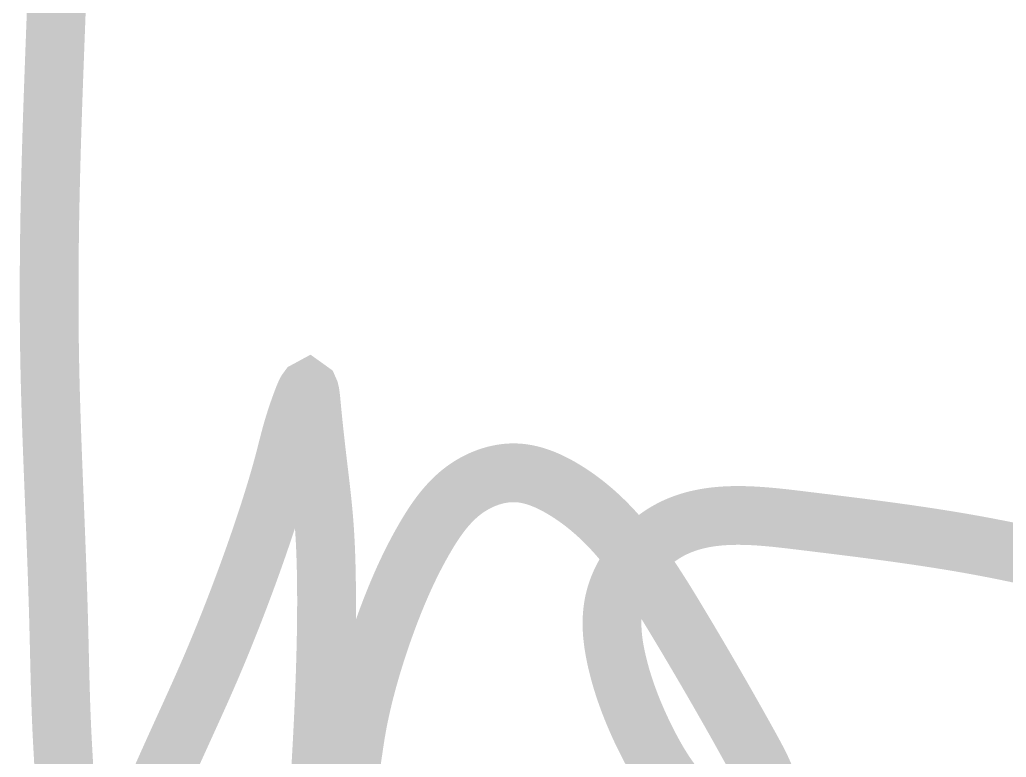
# Model space of a CAD drawing. Header units: millimetres. Extents: x -295047 to 263296, y -724756 to -308748.
# Drawn here: x -2485.5 to -2317.7, y -350801.3 to -350675.7 of the extents above; entities that cross this region are included whole.
import ezdxf
from ezdxf.enums import TextEntityAlignment as Align

# ---------------------------------------------------------------- set-up
doc = ezdxf.new("R2010")
doc.units = ezdxf.units.MM
doc.header["$MEASUREMENT"] = 0
for name, color, linetype, lineweight in [('ISO', 153, 'Continuous', 13), ('LC ISO', 153, 'Continuous', 13), ('LC Net thay', 7, 'Continuous', 25), ('LC Text1', 3, 'Continuous', 20)]:
    doc.layers.add(name, color=color, linetype=linetype, lineweight=lineweight)
doc.styles.add('Khungten', font='VHAVAN.TTF', dxfattribs={"width": 0.9, "height": 5000})
doc.styles.add('Title', font='VHBLACK.TTF', dxfattribs={"width": 0.8})

# ---------------------------------------------------------------- blocks, each defined once
blk = doc.blocks.new('Mr. Giang')
at = {"layer": 'LC ISO', "const_width": 50}
for points in [[(1077.328244638718, 1059.021881425935), (1077.261054156279, 1057.208255174766), (1077.193733290487, 1055.395512585973), (1077.126290901933, 1053.583632099602), (1077.058735851208, 1051.772592155724), (1076.991076998908, 1049.962371194412), (1076.923323205623, 1048.152947655709), (1076.855483331947, 1046.344299979703), (1076.787566238471, 1044.536406606423), (1076.719580785787, 1042.729245975956), (1076.651535834493, 1040.922796528359), (1076.583440245173, 1039.117036703676), (1076.515302878424, 1037.311944941995), (1076.447132594838, 1035.507499683359), (1076.378938255008, 1033.703679367841), (1076.310728719525, 1031.900462435498), (1076.242512848984, 1030.097827326388), (1076.174299503978, 1028.295752480585), (1076.106097545094, 1026.494216338146), (1076.037915832928, 1024.69319733913), (1075.969763228073, 1022.892673923594), (1075.901648591122, 1021.092624531611), (1075.833580782668, 1019.293027603238), (1075.765568663297, 1017.493861578536), (1075.697621093609, 1015.695104897574), (1075.629746934194, 1013.896736000398), (1075.561955045644, 1012.098733327094), (1075.494254288551, 1010.301075317691), (1075.426653523511, 1008.503740412292), (1075.359161611109, 1006.706707050924), (1075.291787411946, 1004.909953673661), (1075.224539786607, 1003.11345872056), (1075.15742759569, 1001.317200631695), (1075.090459699785, 999.5211578471226), (1075.023644959485, 997.7253088069015), (1074.956992235384, 995.9296319511043), (1074.89051038807, 994.1341057197749), (1074.824208278143, 992.3387085529992), (1074.758094766185, 990.5434188908077), (1074.6921787128, 988.7482151732861), (1074.626468978574, 986.9530758404933), (1074.560974424098, 985.1579793324877), (1074.495703909964, 983.3629040893268), (1074.430666296772, 981.567828551083), (1074.36587044511, 979.7727311578144), (1074.301325215571, 977.9775903495793), (1074.237039468744, 976.1823845664358), (1074.173022065221, 974.3870922484571), (1074.109281865602, 972.5916918356997), (1074.045827730476, 970.7961617682222), (1073.982668520434, 969.000480486098), (1073.919813096067, 967.2046264293699), (1073.857270317973, 965.4085780381251), (1073.795049046735, 963.6123137523932), (1073.733158142957, 961.8158120122748), (1073.671606467225, 960.0190512577997), (1073.610402880128, 958.2220099290405), (1073.549556242267, 956.4246664660695), (1073.489075414231, 954.6269993089297), (1073.428969256609, 952.8289868976949), (1073.369246630001, 951.030607672436), (1073.309916394988, 949.2318400731842), (1073.250987412177, 947.4326625400386), (1073.192468542147, 945.6330535130451), (1073.134368645499, 943.8329914322603), (1073.07669658282, 942.0324547377429), (1073.019461214708, 940.2314218695649), (1072.962671401751, 938.4298712677851), (1072.906336004544, 936.6277813724755), (1072.85046388368, 934.8251306236793), (1072.795063899748, 933.021897461485), (1072.740144913344, 931.2180603259201), (1072.685715785058, 929.4135976570726), (1072.63178537548, 927.6084878949862), (1072.578362545209, 925.8027094797324), (1072.525456154835, 923.996240851385), (1072.473075064952, 922.1890604499858), (1072.421228136147, 920.3811467156097), (1072.369924229018, 918.5724780883129), (1072.319172204155, 916.7630330081693), (1072.275924973453, 915.2045110317406), (1072.21935878247, 913.141735381753), (1072.170312975141, 911.3298773100566), (1072.121850487652, 909.5172271736196), (1072.073978308355, 907.7037964312299), (1072.0267034256, 905.8895965416443), (1071.980032827718, 904.0746389636095), (1071.933973503062, 902.2589351558968), (1071.888532439974, 900.442496577266), (1071.8437166268, 898.6253346864748), (1071.799533051882, 896.8074609422827), (1071.755988703563, 894.9888868034632), (1071.713090570191, 893.1696237287597), (1071.670845640109, 891.3496831769455), (1071.629260901661, 889.5290766067797), (1071.588343343189, 887.7078154770059), (1071.548099953039, 885.8859112464129), (1071.508537719558, 884.0633753737434), (1071.469663631085, 882.2402193177577), (1071.43148467597, 880.4164545372273), (1071.394007842552, 878.5920924909126), (1071.357240119177, 876.7671446375568), (1071.321188494195, 874.9416224359472), (1071.285859955939, 873.1155373448148), (1071.251261492762, 871.2889008229465), (1071.217400093005, 869.4617243290863), (1071.184282745014, 867.6340193220078), (1071.15191643713, 865.8057972604554), (1071.120308157698, 863.9770696032019), (1071.089464895068, 862.1478478090057), (1071.059393637577, 860.3181433366408), (1071.030101373574, 858.4879676448359), (1071.001595091398, 856.65733219238), (1070.973881779403, 854.8262484380302), (1070.946968425922, 852.9947278405325), (1070.920862019305, 851.1627818586587), (1070.895569547897, 849.3304219511679), (1070.87109800004, 847.4976595768337), (1070.847454364078, 845.6645061943855), (1070.824645628358, 843.8309732626103), (1070.80267878122, 841.9970722402538), (1070.781560811013, 840.1628145861027), (1070.761298706078, 838.3282117588867), (1070.74189945476, 836.493275217379), (1070.723370045406, 834.6580164203385), (1070.705717466355, 832.8224468265239), (1070.688948705956, 830.9865778947083), (1070.67307075255, 829.1504210836363), (1070.658090594485, 827.3139878520951), (1070.644015220101, 825.4772896588145), (1070.63085161774, 823.6403379625685), (1070.618606775755, 821.8031442221145), (1070.607287682485, 819.9657198962113), (1070.596901326274, 818.1280764436333), (1070.587454695469, 816.290225323138), (1070.578954778411, 814.4521779934703), (1070.571408563445, 812.6139459134033), (1070.564823038917, 810.7755405416951), (1070.559205193172, 808.9369733371047), (1070.554562014549, 807.0982557584064), (1070.550900491401, 805.2593992643424), (1070.548227612061, 803.4204153136734), (1070.546550364884, 801.5813153651857), (1070.545875738207, 799.7421108776093), (1070.546210720376, 797.9028133097179), (1070.547562299736, 796.0634341202697), (1070.549937464632, 794.2239847680382), (1070.553343203407, 792.3844767117673), (1070.557786504407, 790.5449214102305), (1070.563274355974, 788.7053303221717), (1070.569813746456, 786.8657149063786), (1070.577411664194, 785.026086621581), (1070.586075097532, 783.186456926567), (1070.595811034813, 781.346837280066), (1070.606626464385, 779.5072391408798), (1070.618528374591, 777.6676739677389), (1070.631523753775, 775.8281532194012), (1070.645619590279, 773.9886883546551), (1070.660822872455, 772.1492908322437), (1070.677140588637, 770.309972110927), (1070.694579727175, 768.470743649463), (1070.713147276411, 766.6316169066108), (1070.732850224693, 764.7926033411575), (1070.753695560361, 762.9537144118333), (1070.775690271759, 761.114961577397), (1070.798841347235, 759.2763562966359), (1070.823155775134, 757.4379100283088), (1070.848640543795, 755.599634231145), (1070.875302641564, 753.7615403639336), (1070.903149056791, 751.9236398854312), (1070.932186777812, 750.0859442543838), (1070.962422792972, 748.2484649295643), (1070.993864090626, 746.4112133697445), (1071.026517659102, 744.5742010336562), (1071.065129779749, 742.48564476971), (1071.095486737871, 740.9009381552678), (1071.131793457254, 739.0646967241544), (1071.16929127281, 737.228710560461), (1071.207960801116, 735.3929751310473), (1071.247782658755, 733.5574859027581), (1071.288737462306, 731.7222383424676), (1071.330805828351, 729.8872279170198), (1071.37396837347, 728.0524500932747), (1071.418205714239, 726.2179003380775), (1071.463498467243, 724.3835741183016), (1071.509827249059, 722.5494669007774), (1071.55717267627, 720.7155741523788), (1071.605515365453, 718.8818913399659), (1071.654835933187, 717.0484139303685), (1071.705114996056, 715.2151373904605), (1071.756333170638, 713.3820571870867), (1071.808471073515, 711.5491687871213), (1071.861509321261, 709.7164676573948), (1071.915428530465, 707.8839492647805), (1071.970209317697, 706.0516090761103), (1072.025832299544, 704.2194425582709), (1072.082278092586, 702.3874451781078), (1072.139527313399, 700.555612402452), (1072.197560578567, 698.7239396981909), (1072.256358504671, 696.892422532155), (1072.315901708285, 695.0610563712191), (1072.376170805991, 693.2298366822133), (1072.437146414373, 691.3987589320259), (1072.498809150007, 689.567818587487), (1072.561139629477, 687.7370111154557), (1072.624118469357, 685.9063319827931), (1072.687726286236, 684.0757766563568), (1072.751943696686, 682.2453406029922), (1072.816751317287, 680.415019289545), (1072.882129764625, 678.5848081829024), (1072.948059655274, 676.7547027498961), (1073.01452160582, 674.924698457384), (1073.08149623284, 673.0947907722266), (1073.148964152911, 671.2649751612687), (1073.216905982614, 669.43524709137), (1073.285302338537, 667.6056020294029), (1073.354133837252, 665.7760354421996), (1073.423381095341, 663.9465427966184), (1073.49302472938, 662.1171195595196), (1073.56304535596, 660.287761197761), (1073.633423591648, 658.4584631781897), (1073.704140053032, 656.6292209676637), (1073.775175356693, 654.8000300330425), (1073.846510119208, 652.9708858411857), (1073.918124957152, 651.1417838589241), (1073.990000487115, 649.3127195531456), (1074.062117325673, 647.4836883906805), (1074.134456089402, 645.6546858383886), (1074.206997394887, 643.8257073631439), (1074.279721858709, 641.996748431776), (1074.35261009744, 640.167804511146), (1074.425642727671, 638.3388710681254), (1074.498800365973, 636.5099435695465), (1074.572063628933, 634.6810174822824), (1074.645413133124, 632.8520882731787), (1074.718829495129, 631.0231514090799), (1074.792293331533, 629.1942023568738), (1074.865785258909, 627.3652365833768), (1074.939285893841, 625.5362495554775), (1075.012775852906, 623.7072367400069), (1075.086235752688, 621.8781936038374), (1075.159646209765, 620.0491156138146), (1075.232987840717, 618.2199982367836), (1075.30624126212, 616.3908369396188), (1075.37938709056, 614.561627189164), (1075.433558396687, 613.2048687848576), (1075.525280605547, 610.9030455179984), (1075.59799773226, 609.0736695298781), (1075.67054449534, 607.2442359480806), (1075.742908048596, 605.4147442213061), (1075.815075545819, 603.585193798227), (1075.887034140819, 601.7555841275282), (1075.958770987402, 599.9259146579391), (1076.030273239368, 598.0961848381164), (1076.101528050516, 596.2663941167621), (1076.172522574651, 594.4365419425753), (1076.243243965579, 592.6066277642419), (1076.313679377104, 590.7766510304621), (1076.383815963022, 588.9466111899083), (1076.453640877143, 587.1165076913094), (1076.523141273267, 585.2863399833216), (1076.592304305196, 583.4561075146462), (1076.661117126738, 581.6258097339971), (1076.72956689169, 579.7954460900326), (1076.797640753858, 577.9650160314811), (1076.865325867043, 576.1345190069999), (1076.932609385051, 574.3039544653036), (1076.999478461681, 572.4733218550787), (1077.065920250739, 570.6426206250105), (1077.131921906031, 568.8118502238135), (1077.197470581354, 566.9810101001601), (1077.262553430513, 565.1500997027356), (1077.327157607312, 563.3191184802552), (1077.391270265553, 561.48806588139), (1077.454878559037, 559.6569413548557), (1077.517969641573, 557.8257443493221), (1077.58053066696, 555.9944743134906), (1077.642548789001, 554.1631306960621), (1077.704011161499, 552.3317129457218), (1077.764904938256, 550.5002205111409), (1077.82521727308, 548.6686528410494), (1077.884935319769, 546.8370093841183), (1077.944046232128, 545.0052895890332), (1078.002537163958, 543.1734929045102), (1078.060395269066, 541.3416187792191), (1078.117607701248, 539.5096666618621), (1078.174161614317, 537.6776360011377), (1078.230044162069, 535.8455262457328), (1078.285242498304, 534.0133368443194), (1078.339743776835, 532.1810672456254), (1078.393535151456, 530.3487168983236), (1078.446603775973, 528.5162852510994), (1078.498936804192, 526.6837717526672), (1078.550521389913, 524.851175851699), (1078.601344686941, 523.0184969968943), (1078.651393849075, 521.185734636955), (1078.70065603012, 519.3528882205514), (1078.748988406637, 517.5249145104675), (1078.796781313938, 515.6869427012898), (1078.843697794737, 513.8538525699084), (1078.889933837225, 512.0206962978757), (1078.935555452351, 510.1874833808434), (1078.980628651062, 508.3542233144034), (1079.025219444316, 506.5209255942048), (1079.069393843054, 504.6875997158562), (1079.113217858233, 502.8542551749919), (1079.156757500803, 501.0209014672483), (1079.200078781707, 499.1875480882327), (1079.243247711902, 497.3542045335802), (1079.286330302336, 495.5208802989122), (1079.32939256396, 493.6875848798647), (1079.372500507721, 491.8543277720443), (1079.41572014457, 490.0211184710873), (1079.459117485457, 488.1879664726296), (1079.502758541337, 486.3548812722764), (1079.546709323153, 484.5218723656803), (1079.591035841861, 482.6889492484314), (1079.635804108403, 480.8561214161822), (1079.681080133737, 479.0233983645526), (1079.726929928809, 477.1907895891495), (1079.77341950457, 475.3583045856236), (1079.820614871973, 473.5259528495957), (1079.868582041963, 471.6937438766876), (1079.917387025494, 469.8616871625204), (1079.967095833513, 468.02979220273), (1080.017774476972, 466.198068492923), (1080.069488966821, 464.3665255287501), (1080.122305314006, 462.535172805818), (1080.176289529483, 460.7040198197623), (1080.231507624198, 458.8730760662045), (1080.288025609105, 457.0423510407655), (1080.345909495149, 455.2118542390818), (1080.405225293284, 453.3815951567593), (1080.466039014458, 451.5515832894491), (1080.528416669622, 449.7218281327724), (1080.592424269726, 447.8923391823357), (1080.658127825717, 446.063125933775), (1080.725593348552, 444.2341978827258), (1080.794886849175, 442.4055645247954), (1080.866074338537, 440.5772353556341), (1080.93922182759, 438.7492198708335), (1081.014395327284, 436.9215275660592), (1081.091660848568, 435.0941679369027), (1081.17108440239, 433.2671504790007), (1081.252731999703, 431.4404846879887), (1081.336669651456, 429.6141800594731), (1081.398567414883, 428.2993099953827), (1081.511588186621, 425.9626744236214), (1081.602368835893, 424.1374272207591), (1081.69511003953, 422.3124627129592), (1081.78961747224, 420.4877393193614), (1081.88569680871, 418.6632154590649), (1081.983153723656, 416.8388495512228), (1082.081793891771, 415.0146000149626), (1082.181422987765, 413.1904252693942), (1082.281846686329, 411.3662837336457), (1082.382870662172, 409.5421338268566), (1082.484300589999, 407.7179339681671), (1082.585942144508, 405.8936425766747), (1082.687601000397, 404.0692180715205), (1082.789082832373, 402.2446188718303), (1082.890193315137, 400.4198033967446), (1082.990738123394, 398.5947300653743), (1083.09052293184, 396.7693572968611), (1083.189353415181, 394.943643510316), (1083.287035248117, 393.1175471248796), (1083.383374105352, 391.2910265596781), (1083.478175661585, 389.4640402338231), (1083.571245591518, 387.63654656647), (1083.662389569859, 385.8085039767296), (1083.751413271307, 383.9798708837426), (1083.838122370555, 382.1506057066076), (1083.922322542319, 380.3206668644921)], [(1162.094901617159, 378.9481695224894), (1162.91876930347, 380.8295425360475), (1163.736517635039, 382.6928880844193), (1164.548258357336, 384.5386027018652), (1165.354103215829, 386.3670829226758), (1166.154163956002, 388.1787252811681), (1166.948552323314, 389.9739263116047), (1167.737380063251, 391.753082548288), (1168.520758921277, 393.5165905255087), (1169.298800642868, 395.264846777571), (1170.071616973499, 396.9982478387491), (1170.839319658636, 398.7171902433345), (1171.602020443757, 400.4220705256151), (1172.359831074335, 402.1132852198959), (1173.112863295843, 403.7912308604661), (1173.861228853748, 405.456303981602), (1174.605039493533, 407.1089011176061), (1175.344406960661, 408.7494188027696), (1176.079443000606, 410.3782535713675), (1176.810259358847, 411.9958019577174), (1177.536967780852, 413.6024604960955), (1178.2596800121, 415.1986257208052), (1178.978507798054, 416.7846941661077), (1179.69356288419, 418.3610623663222), (1180.404957015984, 419.9281268557229), (1181.112801938908, 421.4862841686142), (1181.817209398437, 423.0359308392856), (1182.518291140038, 424.5774634020277), (1183.216158909186, 426.1112783911149), (1183.910924451355, 427.6377723408515), (1184.602699512017, 429.1573417855273), (1185.291595836645, 430.6703832594466), (1185.977725170711, 432.1772932968698), (1186.661199259686, 433.6784684321162), (1187.342129849048, 435.1743051994601), (1188.020628684268, 436.6652001332059), (1188.696807510817, 438.1515497676289), (1189.37077807417, 439.6337506370333), (1190.0426521198, 441.1121992757086), (1190.712541393174, 442.5872922179307), (1191.380557639769, 444.059425998018), (1192.046812605062, 445.5289971502301), (1192.711418034518, 446.9964022088872), (1193.374485673615, 448.4620377082635), (1194.036127267824, 449.9263001826491), (1194.696454562616, 451.3895861663337), (1195.355579303467, 452.8522921936213), (1196.013613235851, 454.3148147987866), (1196.670668105232, 455.7775505161354), (1197.326855657095, 457.2408958799555), (1197.982287636906, 458.7052474245227), (1198.63707579014, 460.1710016841561), (1199.291331862263, 461.6385551931166), (1199.945167598759, 463.1083044857219), (1200.598694745093, 464.580646096248), (1201.252025046735, 466.05597655897), (1201.905270249171, 467.5346924082202), (1202.55854209786, 469.0171901782605), (1203.211952338283, 470.5038664033795), (1203.865612715909, 471.9951176178823), (1204.519634976209, 473.4913403560438), (1205.174130864664, 474.9929311521822), (1205.829212126737, 476.5002865405589), (1206.484990507906, 478.0138030554775), (1207.141577753644, 479.5338772312426), (1207.799085609419, 481.060905602115), (1208.457625820713, 482.5952847024124), (1209.117310132991, 484.1374110664108), (1209.778250291728, 485.6876812283999), (1210.440558042393, 487.2464917226842), (1211.104345130469, 488.8142390835521), (1212.020443502202, 490.9870440283922), (1212.436796075727, 491.9781058980802), (1213.105554816622, 493.5746330814461), (1213.775909810217, 495.1806943079465), (1214.447769539573, 496.7960770877298), (1215.121042487756, 498.4205689310028), (1215.795637137829, 500.0539573479144), (1216.471461972854, 501.6960298486568), (1217.1484254759, 503.3465739433923), (1217.82643613003, 505.0053771423134), (1218.505402418306, 506.6722269555838), (1219.185232823796, 508.3469108933946), (1219.865835829558, 510.0292164658953), (1220.54711991866, 511.7189311832778), (1221.228993574169, 513.4158425557337), (1221.911365279145, 515.1197380934123), (1222.59414351665, 516.830405306491), (1223.277236769758, 518.5476317051757), (1223.960553521522, 520.271204799602), (1224.644002255013, 522.0009120999755), (1225.32749145329, 523.7365411164599), (1226.010929599425, 525.4778793592316), (1226.694225176476, 527.2247143384692), (1227.377286667509, 528.9768335643503), (1228.060022555591, 530.7340245470521), (1228.742341323782, 532.496074796738), (1229.424151455147, 534.2627718236004), (1230.10536143275, 536.0339031378018), (1230.785879739655, 537.8092562495206), (1231.465614858932, 539.5886186689477), (1232.144475273639, 541.3717779062474), (1232.822369466837, 543.1585214715828), (1233.499205921603, 544.9486368751591), (1234.174893120988, 546.7419116271267), (1234.84933954806, 548.5381332376621), (1235.522453685885, 550.337089216958), (1236.19414401753, 552.1385670751915), (1236.864319026054, 553.942354322526), (1237.532887194523, 555.7482384691248), (1238.199757006003, 557.556007025194), (1238.864836943553, 559.3654475008977), (1239.528035490246, 561.1763474064119), (1240.189261129138, 562.9884942519013), (1240.848422343299, 564.8016755475569), (1241.505427615788, 566.6156788035426), (1242.16018542967, 568.4302915300507), (1242.812604268012, 570.2453012372287), (1243.462592613879, 572.0604954352837), (1244.110058950333, 573.8756616343792), (1244.754911760437, 575.6905873446929), (1245.39705952726, 577.5050600764016), (1246.036410733862, 579.3188673396689), (1246.672873863306, 581.1317966446873), (1247.306357398658, 582.9436355016198), (1247.936769822988, 584.7541714206573), (1248.564019619349, 586.5631919119501), (1249.188015270814, 588.3704844857041), (1249.808665260444, 590.1758366520821), (1250.425878071301, 591.9790359212625), (1251.039562186455, 593.7798698034073), (1251.649626088967, 595.5781258087095), (1252.255978261899, 597.3735914473318), (1252.858527188318, 599.1660542294671), (1253.457181351291, 600.9553016652915), (1254.051849233873, 602.7411212649554), (1254.642439319134, 604.5233005386503), (1255.228860090145, 606.3016269965669), (1255.811020029957, 608.0758881488559), (1256.388827621644, 609.8458715057081), (1256.962191348266, 611.6113645773016), (1257.531019692888, 613.3721548737994), (1258.095221138574, 615.1280299053792), (1258.654704168388, 616.8787771822333), (1259.209377265396, 618.6241842145239), (1259.759148912661, 620.3640385124299), (1260.303927593249, 622.0981275861277), (1260.843621790216, 623.826238945782), (1261.378139986639, 625.5481601015977), (1261.907390665576, 627.2636785637239), (1262.431282310085, 628.9725818423394), (1262.949723403241, 630.6746574476347), (1263.462622428102, 632.3696928897739), (1263.969887867735, 634.057475678934), (1264.471428205201, 635.7377933252933), (1264.967151923566, 637.4104333390292), (1265.456967505896, 639.0751832303188), (1265.940783435251, 640.7318305093258), (1266.418508194698, 642.3801626862423), (1266.890050267304, 644.0199672712452), (1267.355318136128, 645.6510317744987), (1267.814220284236, 647.2731437061798), (1268.266665194693, 648.8860905764659), (1268.712561350563, 650.4896598955352), (1269.151817234909, 652.0836391735647), (1269.5843413308, 653.6678159207322), (1270.010042121295, 655.2419776472154), (1270.428828089459, 656.8059118631777), (1270.840607718354, 658.3594060787971), (1271.245289491051, 659.9022478042641), (1271.467831668508, 660.7578618616083), (1272.033955171572, 662.9567348541632), (1272.420502024286, 664.4725548890551), (1272.804281698919, 665.9847398242753), (1273.187125698388, 667.4962983512692), (1273.570865525612, 669.0102391615128), (1273.957332683495, 670.5295709464242), (1274.348358674963, 672.0573023974775), (1274.74577500293, 673.5964422061052), (1275.151413170308, 675.1499990637676), (1275.567104680017, 676.7209816619113), (1275.994681034967, 678.3123986919832), (1276.435973738083, 679.9272588454428), (1276.89281429227, 681.568570813738), (1277.36703420045, 683.2393432882993), (1277.86046496554, 684.9425849606021), (1278.37493809045, 686.6813045220792), (1278.912285078101, 688.4585106641905), (1279.474337431408, 690.2772120783823), (1280.062926653278, 692.1404174560873), (1280.67988424664, 694.0511354887947), (1281.327041714402, 696.0123748679216), (1282.006230559479, 698.0271442849148), (1282.719282284789, 700.0984524312496), (1283.468028393245, 702.2293079983579), (1284.25430038777, 704.4227196776997), (1285.079929771275, 706.6816961607215), (1285.816942958536, 708.6634021497657), (1286.849465114235, 711.370731839733), (1287.764552646405, 713.6351039358794), (1288.665488059351, 715.655484758189), (1289.525763678864, 717.2850754532351), (1290.318871830729, 718.3770771676197), (1291.066979554254, 718.7835255669281), (1291.603537397295, 718.3986657198052), (1292.084138552311, 717.298632957576), (1292.479119758562, 715.62348847044), (1292.80749581971, 713.5121489990099), (1293.088281539419, 711.1035312839267), (1293.454442857556, 707.3162109411753), (1293.582666625868, 705.9466464710733), (1293.823850154379, 703.399577042381), (1294.064316670327, 700.8967662554796), (1294.304011646981, 698.4372235953028), (1294.542880557633, 696.0199585468088), (1294.780868875554, 693.643980594901), (1295.017922074031, 691.308299224554), (1295.253985626341, 689.0119239206997), (1295.489005005764, 686.753864168269), (1295.722925685578, 684.5331294522084), (1295.955693139066, 682.3487292574487), (1296.187252839505, 680.199673068937), (1296.417550260184, 678.0849703716174), (1296.646530874373, 676.0036306504373), (1296.874140155358, 673.9546633903128), (1297.100323576413, 671.9370780761906), (1297.325026610825, 669.9498841930306), (1297.548194731869, 667.9920912257498), (1297.769773412829, 666.0627086592942), (1297.989708126983, 664.1607459786098), (1298.207944347614, 662.2852126686271), (1298.424427547995, 660.4351182142941), (1298.639103201414, 658.609472100555), (1298.851916781152, 656.8072838123408), (1299.062813760477, 655.0275628345853), (1299.271739612682, 653.2693186522465), (1299.478639811041, 651.5315607502425), (1299.683459828838, 649.8132986135333), (1299.886145139349, 648.1135417270509), (1300.086641215857, 646.4312995757407), (1300.284893531638, 644.7655816445344), (1300.480847559977, 643.1153974183635), (1300.674448774153, 641.4797563821876), (1300.865642647446, 639.857668020939), (1301.054374653134, 638.2481418195491), (1301.2405902645, 636.6501872629779), (1301.42423495482, 635.062813836143), (1301.60525419738, 633.4850310240042), (1301.783593465455, 631.9158483114784), (1301.95919823233, 630.3542751835262), (1302.132013971277, 628.7993211250798), (1302.301986155583, 627.2499956210695), (1302.46906025853, 625.7053081564557), (1302.633181753395, 624.1642682161705), (1302.794296113455, 622.6258852851452), (1302.952348811996, 621.0891688483252), (1303.107285322291, 619.5531283906428), (1303.259051117627, 618.0167733970579), (1303.40759167128, 616.4791133524873), (1303.552852456533, 614.9391577418919), (1303.694778946663, 613.3959160502027), (1303.833316614953, 611.8483977623512), (1303.96841093468, 610.2956123632837), (1304.10000737913, 608.7365693379452), (1304.228051421577, 607.1702781712681), (1304.352488535301, 605.5957483481984), (1304.473264193584, 604.0119893536671), (1304.633657635574, 601.8117146123911), (1304.703616591495, 600.8128695225096), (1304.813140307128, 599.196280053379), (1304.91892855467, 597.5684343376074), (1305.021015675721, 595.9295352381669), (1305.119436011899, 594.279785618086), (1305.214223904809, 592.6193883403807), (1305.30541369606, 590.9485462680213), (1305.393039727258, 589.2674622640241), (1305.477136340018, 587.5763391914033), (1305.557737875945, 585.8753799131448), (1305.634878676648, 584.1647872922642), (1305.708593083742, 582.4447641917752), (1305.778915438823, 580.7155134746513), (1305.845880083512, 578.9772380039203), (1305.909521359416, 577.2301406425829), (1305.969873608143, 575.4744242536397), (1306.026971171297, 573.7102917000921), (1306.080848390499, 571.9379458449532), (1306.131539607343, 570.157589551211), (1306.179079163445, 568.3694256818649), (1306.22350140042, 566.5736570999438), (1306.264840659867, 564.7704866684353), (1306.303131283403, 562.9601172503526), (1306.33840761263, 561.1427517086831), (1306.370703989161, 559.3185929064414), (1306.400054754608, 557.4878437066416), (1306.426494250575, 555.6507069722559), (1306.450056818671, 553.8073855663288), (1306.470776800505, 551.9580823518165), (1306.488688537693, 550.1030001917625), (1306.503826371834, 548.2423419491543), (1306.516224644544, 546.3763104870059), (1306.525917697429, 544.5051086683031), (1306.5329398721, 542.628939356061), (1306.537325510162, 540.7480054132807), (1306.539108953232, 538.8625097029762), (1306.538324542908, 536.9726550881198), (1306.535006620808, 535.0786444317554), (1306.529189528538, 533.1806805968533), (1306.520907607706, 531.2789664464448), (1306.510195199922, 529.3737048435148), (1306.497086646797, 527.465098651078), (1306.481616289934, 525.5533507321215), (1306.463818470948, 523.6386639496593), (1306.443727531447, 521.7212411667067), (1306.421377813041, 519.8012852462491), (1306.396803657333, 517.8789990513028), (1306.370039405938, 515.9545854448522), (1306.341119400463, 514.0282472899282), (1306.310077982517, 512.1001874495162), (1306.276949493709, 510.1706087866161), (1306.24176827565, 508.239714164258), (1306.204568669947, 506.3077064454131), (1306.165385018204, 504.3747884930974), (1306.124251662041, 502.4411631703242), (1306.08120294306, 500.5070333400805), (1306.036273202871, 498.5726018653808), (1305.989496783087, 496.6380716092401), (1305.940908025309, 494.7036454346307), (1305.890541271153, 492.7695262045811), (1305.838430862225, 490.8359167820922), (1305.784611140131, 488.9030200301502), (1305.729116446489, 486.9710388117838), (1305.671981122898, 485.04017598998), (1305.613239510974, 483.1106344277382), (1305.552925952325, 481.1826169880887), (1305.491074788556, 479.2563265340027), (1305.42772036128, 477.3319659285096), (1305.362897012102, 475.4097380345809), (1305.296639082637, 473.4898457152606), (1305.228980914492, 471.5724918335198), (1305.159956849273, 469.6578792523888), (1305.08960122859, 467.7462108348531), (1305.017948394056, 465.8376894439126), (1304.945032687272, 463.9325179425838), (1304.870888449857, 462.0308991938654), (1304.795550023412, 460.133036060759), (1304.719051749548, 458.239131406265), (1304.641427969876, 456.3493880933981), (1304.562713026003, 454.4640089851589), (1304.482941259544, 452.5831969445472), (1304.402147012098, 450.7071548345646), (1304.32036462528, 448.836085518211), (1304.237628440698, 446.9701918585017), (1304.153972799961, 445.1096767184364), (1304.069432044682, 443.2547429610158), (1303.984040516463, 441.4055934492558), (1303.897832556918, 439.5624310461412), (1303.810842507649, 437.7254586146736), (1303.723104710277, 435.8948790178811), (1303.634653506402, 434.070895118751), (1303.545523237635, 432.2537097802829), (1303.455748245585, 430.4435258654924), (1303.365362871861, 428.6405462373648), (1303.274401458074, 426.84497375893), (1303.182898345831, 425.0570112931739), (1303.09088787674, 423.2768617030972), (1302.998404392415, 421.5047278517288), (1302.905482234461, 419.7408126020405), (1302.812155744484, 417.9853188170478), (1302.718459264098, 416.2384493597502), (1302.624427134911, 414.5004070931634), (1302.530093698534, 412.7713948802872), (1302.435493296569, 411.0516155841232), (1302.340660270634, 409.3412720676705), (1302.245628962332, 407.6405671939303), (1302.150433713272, 405.9497038259179), (1302.055108865067, 404.2688848266331), (1301.959688759325, 402.5983130590764), (1301.834451345365, 400.4231086946368), (1301.768680371332, 399.2886253967538), (1301.672908645817, 397.6486747096519), (1301.576565162039, 396.01676234338), (1301.479320688094, 394.3913022984303), (1301.38084599208, 392.7707085752949), (1301.280811842097, 391.1533951744804), (1301.178889006244, 389.5377760965075), (1301.074748252618, 387.9222653418543), (1300.968060349317, 386.3052769110273), (1300.858496064444, 384.6852248045325), (1300.745726166094, 383.060523022892), (1300.62942142237, 381.4295855665673), (1300.509252601369, 379.7908264360951)], [(1324.089104100651, 379.8606221506141), (1324.417367617407, 381.5942303288481), (1324.734361539786, 383.3128128491426), (1325.040760424788, 385.0171581730037), (1325.337238829415, 386.7080547619667), (1325.624471310654, 388.3862910775254), (1325.903132425506, 390.0526555812008), (1326.173896730973, 391.7079367345135), (1326.43743878405, 393.3529229989854), (1326.694433141734, 394.9884028361379), (1326.945554361019, 396.6151647074637), (1327.19147699891, 398.2339970744976), (1327.432875612403, 399.845688398747), (1327.67042475849, 401.4510271417335), (1327.90479899417, 403.0508017649639), (1328.136672876446, 404.6458007299739), (1328.366720962309, 406.2368124982707), (1328.595617808761, 407.8246255313606), (1328.824037972797, 409.4100282907651), (1329.052656011417, 410.9938092380056), (1329.282146481617, 412.5767568346037), (1329.513183940394, 414.159659542066), (1329.746442944744, 415.7433058218995), (1329.98259805167, 417.3284841356399), (1330.222323818164, 418.9159829447941), (1330.466294801224, 420.5065907108842), (1330.715185557852, 422.1010958954155), (1330.969670645042, 423.7002869599105), (1331.230424619792, 425.3049523658903), (1331.498122039096, 426.9158805748623), (1331.77343745996, 428.5338600483464), (1332.057045439374, 430.1596792478656), (1332.283615260202, 431.4291367500354), (1332.651601684609, 433.4376708564039), (1332.962955065649, 435.0901388534045), (1333.283580663522, 436.7512677249569), (1333.613379889973, 438.4207965052549), (1333.952254156753, 440.0984642284916), (1334.30010487561, 441.7840099288454), (1334.656833458291, 443.477172640495), (1335.022341316552, 445.1776913976623), (1335.396529862132, 446.8853052345125), (1335.779300506783, 448.5997531852379), (1336.170554662253, 450.3207742840175), (1336.570193740297, 452.0481075650583), (1336.978119152654, 453.7814920625401), (1337.394232311081, 455.5206668106549), (1337.818434627322, 457.2653708435967), (1338.250627513126, 459.0153431955443), (1338.690712380241, 460.7703229006756), (1339.138590640419, 462.5300489932133), (1339.594163705408, 464.2942605073065), (1340.057332986951, 466.0626964771785), (1340.527999896807, 467.8350959370066), (1341.006065846716, 469.6111979209556), (1341.491432248427, 471.3907414632483), (1341.984000513695, 473.1734655980621), (1342.48367205426, 474.9591093595772), (1342.990348281879, 476.7474117819997), (1343.503930608294, 478.538111899495), (1344.024320445261, 480.3309487462696), (1344.551419204521, 482.1256613565032), (1345.085128297828, 483.9219887643883), (1345.625349136927, 485.7196700041185), (1346.171983133571, 487.5184441098867), (1346.724931699504, 489.3180501158573), (1347.284096246478, 491.1182270562378), (1347.849378186238, 492.9187139652216), (1348.420678930536, 494.7192498769727), (1348.997899891121, 496.5195738257129), (1349.580942479739, 498.319424845607), (1350.169708108141, 500.1185419708624), (1350.764098188074, 501.9166642356432), (1351.364014131287, 503.7135306741572), (1351.969357349526, 505.5088803205835), (1352.580029254551, 507.3024522091282), (1353.195931258096, 509.0939853739573), (1353.816964771914, 510.8832188492636), (1354.44303120776, 512.6698916692535), (1355.074031977381, 514.4537428681065), (1355.709868492517, 516.2345114800021), (1356.350442164925, 518.0119365391323), (1356.995654406351, 519.7857570796905), (1357.645406628544, 521.5557121358704), (1358.299600243255, 523.32154074185), (1358.958136662224, 525.0829819318233), (1359.620917297212, 526.8397747399822), (1360.28784355996, 528.5916582005065), (1360.958816862218, 530.3383713475887), (1361.514904924293, 531.7741961950017), (1362.312581577075, 533.8153376017315), (1362.995485285199, 535.5454798324918), (1363.682614826324, 537.2701691667437), (1364.374135048717, 538.9894945474605), (1365.070210800638, 540.7035449176169), (1365.771006930353, 542.4124092201864), (1366.476688286126, 544.1161763981431), (1367.18741971622, 545.8149353944759), (1367.903366068899, 547.5087751521439), (1368.624692192426, 549.1977846141365), (1369.351562935067, 550.8820527234268), (1370.084143145084, 552.561668422989), (1370.822597670745, 554.236720655797), (1371.567091360305, 555.907298364826), (1372.317789062033, 557.5734904930489), (1373.074855624196, 559.2353859834545), (1373.838455895052, 560.8930737790174), (1374.60875472287, 562.546642822696), (1375.385916955909, 564.1961820574804), (1376.170107442437, 565.8417804263579), (1376.961491030714, 567.4835268722738), (1377.760232569008, 569.1215103382312), (1378.566496905576, 570.7558197671908), (1379.380448888691, 572.3865441021392), (1380.20225336661, 574.0137722860518), (1381.032075187601, 575.6375932618871), (1381.870079199922, 577.2580959726349), (1382.716430251846, 578.8753693612828), (1383.571293191628, 580.4895023707909), (1384.434832867534, 582.1005839441332), (1385.307214127831, 583.7087030242828), (1386.18860182078, 585.3139485542445), (1387.079160794648, 586.9164094769617), (1387.979055897695, 588.5161747354236), (1388.888451978183, 590.1133332726054), (1390.108841340433, 592.2266045221827), (1390.736432650539, 593.300129254508), (1391.675695298223, 594.8891902822395), (1392.625975882851, 596.474143470643), (1393.587951405357, 598.0539687977648), (1394.562298866656, 599.6276462415956), (1395.54969526768, 601.194155780197), (1396.550817609355, 602.752477391572), (1397.566342892608, 604.3015910537686), (1398.596948118362, 605.8404767448053), (1399.643310287541, 607.368114442686), (1400.70610640108, 608.8834841254861), (1401.786013459895, 610.3855657711817), (1402.883708464919, 611.8733393578339), (1403.999868417078, 613.3457848634612), (1405.135170317291, 614.8018822660822), (1406.290291166488, 616.2406115437448), (1407.465907965598, 617.6609526744514), (1408.662697715542, 619.0618856362364), (1409.881337417251, 620.4423904071314), (1411.12250407165, 621.8014469651696), (1412.386874679663, 623.13803528837), (1413.67512624221, 624.4511353547512), (1414.987935760231, 625.7397271423588), (1416.325980234642, 627.002790629213), (1417.689936666374, 628.2393057933309), (1419.080482056346, 629.448252612747), (1420.498293405493, 630.6286110654919), (1421.944047714735, 631.7793611295854), (1423.418421985003, 632.899482783075), (1425.022271990478, 634.0585794001431), (1426.455451433296, 635.0437455431761), (1428.017486999127, 636.0657418860706), (1429.606764211878, 637.0528129107738), (1431.221847267811, 638.0038264900563), (1432.861300363193, 638.9176504967172), (1434.52368769429, 639.7931528035408), (1436.207573457368, 640.6292012832967), (1437.911521848688, 641.424663808785), (1439.634097064519, 642.17840825279), (1441.373863301127, 642.8893024880958), (1443.129384754776, 643.556214387487), (1444.899225621733, 644.1780118237632), (1446.681950098255, 644.7535626696802), (1448.476122380617, 645.2817347980363), (1450.28030666508, 645.7613960816309), (1452.093067147911, 646.1914143932345), (1453.912968025377, 646.5706576056448), (1455.738573493738, 646.8979935916338), (1457.568447749262, 647.1722902239997), (1459.401154988215, 647.3924153755122), (1461.235259406863, 647.5572369189708), (1463.069325201468, 647.6656227271599), (1464.901916568298, 647.71644067285), (1467.343186799294, 647.6926093800114), (1468.556983811603, 647.6409909181898), (1470.377286126068, 647.5144631411551), (1472.192101875325, 647.3308091376637), (1474.001034786814, 647.0918814074387), (1475.803688587977, 646.799532450216), (1477.599667006251, 646.4556147656906), (1479.38857376908, 646.0619808535987), (1481.170012603898, 645.6204832136639), (1482.943587238147, 645.132974345594), (1484.708901399269, 644.6013067491265), (1486.465558814698, 644.0273329239546), (1488.213163211879, 643.4129053698307), (1489.95131831825, 642.7598765864627), (1491.679627861249, 642.0700990735584), (1493.397695568318, 641.3454253308557), (1495.105125166891, 640.5877078580631), (1496.801520384414, 639.7987991549026), (1498.486484948326, 638.9805517211114), (1500.159622586065, 638.1348180563832), (1501.820537025072, 637.2634506604702), (1503.468831992781, 636.3683020330664), (1505.104111216637, 635.4512246738936), (1506.72597842408, 634.5140710826897), (1508.97377235104, 633.1715714003751), (1509.927911767358, 632.586885546604), (1511.507526116733, 631.5995456168773), (1513.073036407149, 630.5968846622122), (1514.6246046229, 629.5790956341384), (1516.162392748261, 628.5463714841876), (1517.686562767531, 627.4989051639043), (1519.197276664986, 626.4368896248054), (1520.694696424923, 625.3605178184498), (1522.178984031619, 624.2699826963546), (1523.650301469365, 623.1654772100501), (1525.108810722445, 622.0471943110822), (1526.554673775147, 620.9153269509809), (1527.988052611754, 619.7700680812777), (1529.409109216558, 618.6116106535026), (1530.818005573843, 617.4401476192161), (1532.214903667896, 616.2558719299191), (1533.599965483002, 615.0589765371724), (1534.973353003449, 613.8496543924912), (1536.335228213522, 612.6280984474215), (1537.685753097508, 611.394501653479), (1539.025089639694, 610.1490569622242), (1540.353399824366, 608.8919573251874), (1541.670845635813, 607.6233956938845), (1542.977589058313, 606.3435650198624), (1544.273792076165, 605.0526582546638), (1545.559616673647, 603.7508683498068), (1546.835224835043, 602.4383882568225), (1548.100778544649, 601.1154109272686), (1549.356439786742, 599.7821293126638), (1550.602370545614, 598.4387363645371), (1551.838732805549, 597.0854250344346), (1553.065688550837, 595.7223882738865), (1554.28339976576, 594.3498190344242), (1555.492028434605, 592.967910267593), (1556.69173654166, 591.5768549249083), (1557.882686071212, 590.1768459579162), (1559.065039007549, 588.7680763181611), (1560.238957334951, 587.3507389571605), (1561.404603037712, 585.9250268264586), (1562.56213810011, 584.4911328775729), (1563.711724506441, 583.0492500620612), (1564.853524240984, 581.5995713314414), (1565.987699288028, 580.1422896372585), (1567.114411631863, 578.6775979310423), (1568.233823256769, 577.2056891643249), (1569.346096147035, 575.7267562886514), (1570.451392286948, 574.2409922555369), (1571.549873660797, 572.748590016542), (1572.641702252864, 571.2497425231684), (1573.727040047436, 569.7446427269763), (1574.806049028802, 568.2334835794809), (1575.878891181246, 566.716458032243), (1576.945728489058, 565.1937590367779), (1578.00672293652, 563.6655795446172), (1579.06203650792, 562.1321125073059), (1580.111831187545, 560.5935508763603), (1581.156268959682, 559.0500876033398), (1582.195511808616, 557.5019156397759), (1583.229721718633, 555.9492279371843), (1584.259060674022, 554.3922174471104), (1585.283690659069, 552.8310771210846), (1586.30377365806, 551.2659999106525), (1587.319471655277, 549.6971787673308), (1588.330946635013, 548.1248066426642), (1589.338360581551, 546.5490764881833), (1590.341875479176, 544.9701812554347), (1591.341653312182, 543.388313895947), (1592.337856064843, 541.8036673612385), (1593.330645721457, 540.2164346028676), (1594.320184266306, 538.6268085723509), (1595.306633683673, 537.0349822212197), (1596.290155957851, 535.4411485010332), (1597.270913073124, 533.8455003633078), (1598.249067013777, 532.2482307595744), (1599.224779764093, 530.6495326413783), (1600.198213308365, 529.0495989602357), (1601.169529630879, 527.4486226677059), (1602.138890715919, 525.8467967153202), (1603.106458547769, 524.2443140545952), (1604.072395110721, 522.6413676370753), (1605.036862389057, 521.0381504142917), (1605.926793630472, 519.5568221229369), (1606.962000939723, 517.8316389669209), (1607.922809191562, 516.2285420870564), (1608.882435312479, 514.6255823968484), (1609.840867505131, 513.0227776077747), (1610.798093972176, 511.4201454313425), (1611.75410291627, 509.8177035790298), (1612.70888254007, 508.2154697623295), (1613.662421046234, 506.6134616927341), (1614.61470663741, 505.0116970817231), (1615.565727516267, 503.4101936408164), (1616.515471885451, 501.8089690814643), (1617.463927947621, 500.2080411151887), (1618.411083905436, 498.6074274534675), (1619.356927961547, 497.0071458077941), (1620.301448318615, 495.4072138896457), (1621.244633179292, 493.8076494105306), (1622.186470746241, 492.2084700819404), (1623.126949222116, 490.609693615354), (1624.066056809567, 489.0113377222648), (1625.003781711258, 487.413420114179), (1625.940112129841, 485.8159585025609), (1626.875036267973, 484.218970598918), (1627.808542328312, 482.6224741147274), (1628.740618513511, 481.0264867614978), (1629.671253026228, 479.4310262507071), (1630.600434069122, 477.8361102938472), (1631.528149844845, 476.2417566024117), (1632.454388556055, 474.6479828878933), (1633.379138405411, 473.0548068617694), (1634.302387595562, 471.4622462355489), (1635.224124329176, 469.8703187207227), (1636.144336808895, 468.2790420287561), (1637.063013237386, 466.6884338711553), (1637.980141817301, 465.0985119594283), (1638.895710751298, 463.5092940050383), (1639.809708242029, 461.9207977194787), (1640.722122492154, 460.3330408142562), (1641.632941704335, 458.7460410008632), (1642.542154081217, 457.1598159907646), (1643.44974782546, 455.5743834954671), (1644.355711139725, 453.9897612264631), (1645.260032226665, 452.4059668952456), (1646.162699288933, 450.8230182132934), (1647.063700529191, 449.2409328920983), (1647.963024150091, 447.6597286431685), (1648.860658354294, 446.0794231779813), (1649.756591344451, 444.5000342080156), (1650.650811323223, 442.9215794447785), (1651.543306493263, 441.3440765997628), (1652.434065057226, 439.767543384447), (1653.323075217772, 438.1919975103382), (1654.210325177557, 436.6174566888995), (1655.095803139233, 435.0439386316391), (1655.979497305462, 433.4714610500641), (1656.861395878896, 431.9000416556231), (1657.741487062193, 430.3296981598533), (1658.61975905801, 428.760448274203), (1659.496200068999, 427.1923097101952), (1660.370798297826, 425.6253001793062), (1661.243541947134, 424.0594373930164), (1662.114419219591, 422.4947390628463), (1662.983418317845, 420.9312229002456), (1663.850527444562, 419.3689066167498), (1664.715734802384, 417.8078079238099), (1665.579028593982, 416.2479445329457), (1666.714209776401, 414.1934126199679), (1667.299767563013, 413.1319416083433), (1668.156398795847, 411.5751490692816), (1669.009134714617, 410.0179775957045), (1669.856813127312, 408.4594428565308), (1670.698271841904, 406.898560520652), (1671.53234866637, 405.3343462569596), (1672.357881408688, 403.7658157343444), (1673.173707876838, 402.1919846217115), (1673.978665878797, 400.6118685879518), (1674.771593222541, 399.0244833019714), (1675.551327716044, 397.4288444326471), (1676.316707167289, 395.8239676488689), (1677.066569384249, 394.2088686195581), (1677.799752174907, 392.5825630136046), (1678.515093347236, 390.9440664999001), (1679.211430709212, 389.2923947473212), (1679.887602068819, 387.6265634248018), (1680.542445234028, 385.9455882012044), (1681.174798012817, 384.2484847454348), (1681.783498213169, 382.534268726398), (1682.367383643055, 380.8019558129707), (1682.925292110458, 379.0505616740726)], [(1603.253343086919, 380.0010468735717), (1602.172428121013, 381.3781729937704), (1601.111126153096, 382.7577704335342), (1600.068757254307, 384.1401876583892), (1599.044641495806, 385.5257731339308), (1598.038098948742, 386.9148753256687), (1597.048449684263, 388.307842699186), (1596.075013773519, 389.7050237200211), (1595.117111287663, 391.1067668537272), (1594.174062297841, 392.513420565858), (1593.245186875208, 393.9253333219663), (1592.329805090913, 395.3428535876052), (1591.427237016104, 396.7663298283436), (1590.536802721936, 398.1961105097041), (1589.657822279554, 399.6325440972707), (1588.789615760113, 401.0759790565664), (1587.931503234758, 402.5267638531746), (1587.082804774645, 403.9852469526185), (1586.242840450922, 405.4517768204664), (1585.410930334739, 406.9267019222863), (1584.586394497242, 408.410370723588), (1583.768553009591, 409.9031316899676), (1582.956725942928, 411.4053332869647), (1582.150233368408, 412.9173239801177), (1581.348395357178, 414.4394522349945), (1580.35615963957, 416.3480810129298), (1579.756032682534, 417.5154768662356), (1578.964879319972, 419.0696651851836), (1578.177354015312, 420.6344470594968), (1577.393741234032, 422.2096367769761), (1576.614325441597, 423.7950486253947), (1575.839391103485, 425.3904968925689), (1575.069222685167, 426.9957958662857), (1574.304104652114, 428.6107598343474), (1573.544321469807, 430.2352030845542), (1572.790157603704, 431.8689399046809), (1572.041897519292, 433.5117845825563), (1571.299825682041, 435.1635514059534), (1570.564226557414, 436.8240546626606), (1569.835384610892, 438.4931086404934), (1569.113584307953, 440.1705276272524), (1568.399110114059, 441.856125910712), (1567.692246494687, 443.5497177786877), (1566.993277915312, 445.2511175189665), (1566.302488841407, 446.9601394193498), (1565.620163738439, 448.6765977676259), (1564.946587071888, 450.4003068515953), (1564.282043307224, 452.1310809590602), (1563.626816909915, 453.8687343778082), (1562.981192345442, 455.6130813956404), (1562.345454079275, 457.3639363003584), (1561.719886576882, 459.1211133797353), (1561.10477430374, 460.8844269215875), (1560.500401725325, 462.6536912137156), (1559.907053307103, 464.4287205439083), (1559.325013514553, 466.2093291999515), (1558.754566813143, 467.9953314696618), (1558.19599766835, 469.7865416408267), (1557.649590545642, 471.5827740012333), (1557.115629910495, 473.3838428386829), (1556.594400228382, 475.1895624409775), (1556.086185964776, 476.9997470959186), (1555.591271585146, 478.8142110912793), (1555.10994155497, 480.6327687148753), (1554.64248033972, 482.4552342545083), (1554.189172404864, 484.2814219979516), (1553.695305796884, 486.3450761357754), (1553.326234325605, 487.944203913511), (1552.917804901213, 489.780289917531), (1552.526022161307, 491.6190618846641), (1552.151894575875, 493.460177400045), (1551.796430614899, 495.303294048794), (1551.460638748361, 497.1480694160762), (1551.145527446248, 498.9941610870261), (1550.852105178537, 500.8412266467653), (1550.581380415219, 502.6889236804572), (1550.334361626275, 504.5369097732373), (1550.11205728169, 506.3848425102405), (1549.915475851445, 508.2323794766025), (1549.745625805527, 510.0791782574727), (1549.603515613917, 511.924896438001), (1549.490153746601, 513.7691916032933), (1549.406548673558, 515.6117213385294), (1549.353708864776, 517.4521432288141), (1549.332642790242, 519.2901148593264), (1549.344358919933, 521.1252938151731), (1549.389865723834, 522.9573376815038), (1549.470171671929, 524.7859040434539), (1549.586285234204, 526.6106504861866), (1549.739214880643, 528.4312345948234), (1549.929969081225, 530.2473139544998), (1550.159556305941, 532.0585461503792), (1550.428985024767, 533.8645887675685), (1550.739263707691, 535.6650993912315), (1551.091400824698, 537.4597356065034), (1551.486404845771, 539.248154998534), (1551.82375451813, 540.6340087783035), (1552.408494590347, 542.8048442694217), (1552.935381161323, 544.5719107219502), (1553.505133710652, 546.3304464908034), (1554.11694533117, 548.079684337471), (1554.770009115701, 549.8188570234154), (1555.463518157081, 551.5471973101405), (1556.19666554814, 553.2639379591228), (1556.968644381712, 554.9683117318368), (1557.778647750628, 556.6595513897735), (1558.625868747722, 558.3368896944226), (1559.509500465819, 559.9995594072459), (1560.42873599775, 561.6467932897342), (1561.38276843635, 563.2778241033623), (1562.370790874452, 564.8918846096351), (1563.391996404888, 566.4882075700282), (1564.445578120488, 568.0660257460031), (1565.530729114078, 569.6245718990649), (1566.646642478494, 571.1630787906743), (1567.792511306569, 572.6807791823367), (1568.967528691137, 574.1769058355262), (1570.170887725022, 575.6506915117204), (1571.401781501058, 577.1013689724091), (1572.659403112079, 578.5281709790672), (1573.942945650913, 579.9303302931862), (1575.251602210396, 581.3070796762408), (1576.584565883353, 582.6576518897075), (1577.941029762621, 583.9812796950755), (1579.320186941031, 585.277195853836), (1580.721230511408, 586.5446331274507), (1582.143353566592, 587.7828242774226), (1583.585749199413, 588.9910020652287), (1585.047610502696, 590.1683992523449), (1586.528130569281, 591.3142486002603), (1588.026502491992, 592.4277828704521), (1589.541919363663, 593.508234824395), (1591.073574277128, 594.5548372235942), (1592.620660325217, 595.5668228295106), (1594.182370600763, 596.5434244036344), (1595.619798618496, 597.4032178858135), (1597.346554785924, 598.3876966052974), (1598.94801661979, 599.2553048885359), (1600.562030325143, 600.0872865208835), (1602.18834246752, 600.884228315768), (1603.826699612464, 601.6467170866301), (1605.476848325513, 602.3753396469281), (1607.138535172209, 603.0706828100883), (1608.811506718095, 603.7333333895674), (1610.495509528713, 604.3638781988068), (1612.190290169597, 604.962904051235), (1613.895595206297, 605.5309977603072), (1615.611171204347, 606.0687461394514), (1617.336764729291, 606.5767360021389), (1619.07212234667, 607.0555541617966), (1620.816990622026, 607.5057874318513), (1622.571116120896, 607.9280226257761), (1624.334245408828, 608.3228465569955), (1626.106125051354, 608.6908460389539), (1627.886501614025, 609.0326078851058), (1629.675121662373, 609.3487189088803), (1631.47173176194, 609.6397659237186), (1633.276078478276, 609.9063357430912), (1635.087908376911, 610.1490151803971), (1636.906968023392, 610.3683910491216), (1638.733003983261, 610.5650501626772), (1640.565762822052, 610.7395793345211), (1642.404991105315, 610.8925653780941), (1644.250435398583, 611.0245951068396), (1646.101842267402, 611.1362553341985), (1647.958958277315, 611.2281328736269), (1649.821529993853, 611.3008145385393), (1651.689303982569, 611.3548871424046), (1653.562026808995, 611.390937498652), (1655.439445038679, 611.4095524207366), (1657.321305237157, 611.4113187220867), (1659.207353969969, 611.3968232161437), (1661.097337802663, 611.3666527163787), (1662.991003300775, 611.3213940362041), (1664.888097029846, 611.2616339890774), (1666.788365555414, 611.1879593884403), (1668.691555443025, 611.1009570477195), (1670.597413258222, 611.0012137803858), (1672.505685566537, 610.8893163998682), (1674.416118933519, 610.7658517196071), (1676.328459924707, 610.6314065530446), (1678.242455105643, 610.4865677136372), (1680.157851041865, 610.331922014813), (1682.074394298918, 610.1680562700271), (1683.991831442336, 609.9955572927088), (1685.909909037664, 609.8150118962988), (1687.828373650448, 609.6270068942677), (1689.746971846221, 609.4321291000292), (1691.665450190531, 609.2309653270388), (1693.583555248913, 609.0241023887397), (1695.501033586909, 608.8121270985587), (1697.417631770063, 608.5956262699667), (1699.333096363912, 608.3751867163912), (1701.247173934004, 608.1513952512737), (1703.159611045873, 607.9248386880706), (1705.070154265065, 607.6961038402103), (1706.978550157111, 607.4657775211342), (1708.884545287565, 607.2344465442984), (1711.426579375722, 606.9248619724262), (1712.688333531522, 606.7710874488148), (1714.5858121296, 606.5398151384131), (1716.480353685975, 606.3088483192355), (1718.371991682733, 606.0781505819186), (1720.260759601972, 605.8476855171555), (1722.146690925787, 605.6174167155812), (1724.029819136265, 605.3873077678757), (1725.910177715501, 605.1573222646884), (1727.787800145593, 604.9274237966983), (1729.662719908634, 604.6975759545699), (1731.534970486711, 604.4677423289536), (1733.404585361923, 604.2378865105136), (1735.271598016359, 604.0079720899148), (1737.136041932114, 603.7779626578213), (1738.997950591288, 603.5478218049116), (1740.857357475962, 603.3175131218227), (1742.714296068239, 603.0870001992319), (1744.568799850212, 602.8562466278045), (1746.420902303969, 602.6252159982055), (1748.270636911605, 602.3938719010841), (1750.118037155216, 602.1621779271054), (1751.963136516896, 601.9300976669472), (1753.805968478731, 601.6975947112619), (1755.64656652282, 601.464632650712), (1757.484964131259, 601.231175075962), (1759.321194786135, 600.9971855776778), (1761.155291969543, 600.7626277465231), (1762.987289163583, 600.5274651731618), (1764.817219850341, 600.2916614482592), (1766.645117511911, 600.0551801624649), (1768.471015630387, 599.8179849064588), (1770.294947687864, 599.5800392708902), (1772.116947166435, 599.3413068464231), (1773.937047548194, 599.101751223737), (1775.755282315232, 598.8613359934823), (1777.571684949642, 598.6200247463235), (1779.386288933517, 598.3777810729102), (1781.199127748959, 598.1345685639353), (1783.010234878051, 597.8903508100498), (1784.819643802889, 597.6450914019035), (1786.627388005564, 597.3987539301615), (1788.433500968178, 597.1513019855158), (1790.238016172817, 596.9026991585886), (1792.040967101576, 596.6529090400727), (1793.842387236548, 596.401895220619), (1795.642310059828, 596.1496212909058), (1797.440769053509, 595.8960508415682), (1799.237797699681, 595.6411474632869), (1801.033429480443, 595.3848747467241), (1802.827697877884, 595.127196282546), (1804.620636374096, 594.8680756614172), (1806.41227845118, 594.607476473986), (1808.202657591217, 594.3453623109197), (1809.991807276315, 594.0816967628941), (1811.779760988555, 593.8164434205614), (1813.56655221004, 593.5495658745997), (1815.352214422855, 593.2810277156448), (1817.136781109097, 593.0107925343909), (1818.92028575086, 592.738823921472), (1820.702761830238, 592.4650854675829), (1822.484242829325, 592.1895407633579), (1824.264762230208, 591.9121533994776), (1826.044353514988, 591.6328869665904), (1827.823050165752, 591.3517050553767), (1829.600885664597, 591.0685712564857), (1831.377893493619, 590.7834491605815), (1833.154107134906, 590.4963023583441), (1834.92956007055, 590.2070944404088), (1836.704285782651, 589.915788997469), (1838.478317753301, 589.6223496201592), (1840.251689464589, 589.3267398991748), (1842.024434398613, 589.0289234251495), (1843.796586037464, 588.7288637887634), (1845.568177863232, 588.4265245806669), (1847.339243358018, 588.1218693915378), (1849.109816003909, 587.8148618120265), (1850.879929283, 587.505465432798), (1852.649616677385, 587.1936438445164), (1854.418911669158, 586.8793606378608), (1856.187847740414, 586.5625794034811), (1857.956458373242, 586.2432637320273), (1859.724777049734, 585.9213772141788), (1861.492837251991, 585.5968834405996), (1863.2606724621, 585.2697460019547), (1865.028316162158, 584.9399284888934), (1866.795801834255, 584.6073944920811), (1867.746082426638, 584.4274633343955), (1870.33041500684, 583.9340561513202), (1872.097559490435, 583.5932476274763), (1873.864594755483, 583.2496938760153), (1875.631519715531, 582.9034059604296), (1877.398333284128, 582.5543949441808), (1879.165034374824, 582.2026718907609), (1880.931621901174, 581.8482478636604), (1882.698094776722, 581.4911339263576), (1884.464451915016, 581.1313411423289), (1886.230692229609, 580.7688805750659), (1887.996814634058, 580.4037632880593), (1889.762818041898, 580.0360003447729), (1891.52870136669, 579.665602808697), (1893.294463521977, 579.292581743324), (1895.060103421315, 578.9169482121301), (1896.82561997825, 578.5387132786072), (1898.591012106328, 578.1578880062182), (1900.356278719104, 577.7744834584537), (1902.121418730127, 577.3885106988059), (1903.886431052949, 576.9999807907652), (1905.651314601115, 576.6089047977807), (1907.416068288174, 576.215293783373), (1909.180691027678, 575.819158811004), (1910.945181733178, 575.4205109441502)]]:
    blk.add_lwpolyline(points, dxfattribs=at)
blk = doc.blocks.new('lcdi KC')
at = {"layer": 'ISO', "xscale": 0.5, "yscale": 0.5, "zscale": 0.5}
blk.add_blockref('Mr. Giang', (37323.95851326306, -842.8215605093428), dxfattribs=at)
at = {"color": 7, "style": 'Khungten', "width": 0.8}
for tag, p in [('REVISION', (39498.75262445212, -10746.30395446718)), ('NGAYHT', (39546.07413610817, -11609.37091637403))]:
    blk.add_attdef(tag, text='', height=199.998925739526, dxfattribs=at).set_placement(p, align=Align.CENTER)
at = {"layer": 'LC Text1', "style": 'Title', "width": 1.485915225563207}
for tag, p, p2 in [('TENBANVE1', (36912.6576448679, -8885.760238945484), (40339.14494544267, -8885.760238945484)), ('TENBANVE2', (36912.6576448679, -9562.4655643329), (40339.14494544267, -9562.4655643329))]:
    blk.add_attdef(tag, text='', height=249.9999935159642, dxfattribs=at).set_placement(p, p2, align=Align.FIT)
at = {"layer": 'LC Text1', "style": 'Title', "width": 0.7}
blk.add_attdef('SOBANVE', text='', height=249.9999935159642, dxfattribs=at).set_placement((39561.98223525287, -13896.18071823567), align=Align.CENTER)

msp = doc.modelspace()

# ---------------------------------------------------------------- block references
at = {"layer": 'LC Net thay', "xscale": 0.3999999999995694, "yscale": 0.3999999999995694, "zscale": 0.3999999999995694}
msp.add_blockref('lcdi KC', (-17624.22813016763, -350545.2570473335), dxfattribs=at)

doc.saveas('drawing.dxf')
